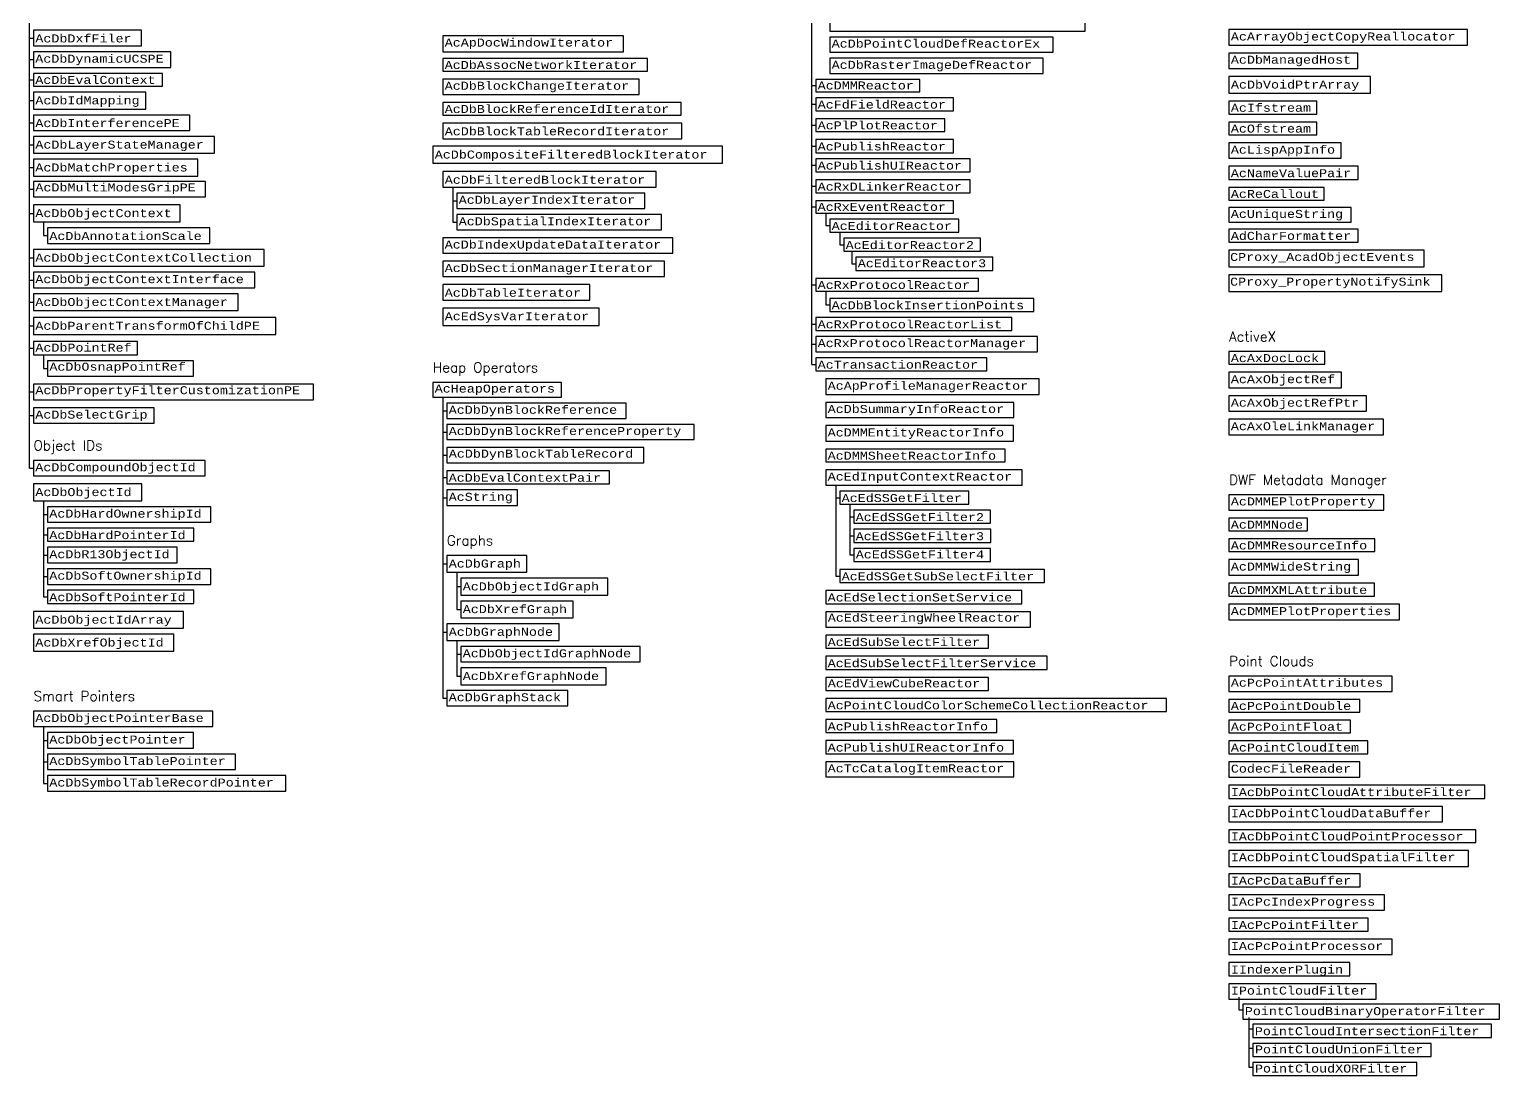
# Model space of a CAD drawing. Header units: inches. Extents: x 349 to 917, y -344 to 10.
# Drawn here: x 429 to 502.5, y -119.9 to -67.6 of the extents above; entities that cross this region are included whole.
import ezdxf

# ---------------------------------------------------------------- set-up
doc = ezdxf.new("R2010")
doc.units = ezdxf.units.IN
doc.header["$MEASUREMENT"] = 0
for name, color, linetype in [('ObjectARX 2009 Unmanaged classes', 7, 'Continuous'), ('ObjectARX 2010 Unmanaged classes', 7, 'Continuous'), ('Unmanaged classes', 7, 'Continuous'), ('Unmanaged classes w .NET Wrappers', 3, 'Continuous')]:
    doc.layers.add(name, color=color, linetype=linetype)
doc.styles.add('Categories', font='romanc.shx', dxfattribs={"height": 0.5})
doc.styles.get("Standard").update_dxf_attribs({"font": 'cour.ttf'})
doc.styles.add('Unmanaged', font='cour.ttf', dxfattribs={"height": 0.2})

msp = doc.modelspace()

# ---------------------------------------------------------------- linework, layer by layer
for p, q in [((428.968, -89.531), (428.968, -0.743)), ((468.078, -84.342), (468.078, -0.743)), ((428.968, -68.025), (429.168, -68.025)), ((428.968, -69.103), (429.168, -69.103)), ((428.968, -70.111), (429.168, -70.111)), ((468.078, -70.403), (468.278, -70.403)), ((468.078, -70.403), (468.278, -70.403)), ((468.078, -70.403), (468.278, -70.403)), ((428.968, -71.153), (429.168, -71.153)), ((468.078, -71.336), (468.278, -71.336)), ((428.968, -72.262), (429.168, -72.262)), ((468.078, -72.383), (468.278, -72.383)), ((428.968, -73.367), (429.168, -73.367)), ((468.078, -73.431), (468.278, -73.431)), ((428.968, -74.506), (429.168, -74.506)), ((468.078, -74.386), (468.278, -74.386)), ((428.968, -75.583), (429.168, -75.583)), ((450.134, -75.484), (450.134, -77.233)), ((468.078, -75.44), (468.278, -75.44)), ((450.134, -76.165), (450.334, -76.165)), ((428.968, -76.792), (429.168, -76.792)), ((468.078, -76.473), (468.278, -76.473)), ((468.778, -76.779), (468.778, -77.406)), ((429.668, -77.213), (429.668, -77.904)), ((450.134, -77.233), (450.334, -77.233)), ((468.778, -77.406), (468.978, -77.406)), ((469.478, -77.734), (469.478, -78.361)), ((429.668, -77.904), (429.868, -77.904)), ((469.478, -78.361), (469.678, -78.361)), ((428.968, -79.017), (429.168, -79.017)), ((470.078, -78.688), (470.078, -79.316)), ((470.078, -79.316), (470.278, -79.316)), ((428.968, -80.126), (429.168, -80.126)), ((468.078, -80.363), (468.278, -80.363)), ((468.778, -80.683), (468.778, -81.371)), ((428.968, -81.235), (429.168, -81.235)), ((468.778, -81.371), (468.978, -81.371)), ((428.968, -82.422), (429.168, -82.422)), ((468.078, -82.326), (468.278, -82.326)), ((428.968, -83.532), (429.168, -83.532)), ((468.078, -83.334), (468.278, -83.334)), ((429.668, -83.86), (429.668, -84.548)), ((468.078, -84.342), (468.278, -84.342)), ((429.668, -84.548), (429.868, -84.548)), ((428.968, -85.723), (429.168, -85.723)), ((449.634, -85.985), (449.634, -101.039)), ((449.634, -86.666), (449.834, -86.666)), ((428.968, -86.898), (429.168, -86.898)), ((449.634, -87.727), (449.834, -87.727)), ((449.634, -88.888), (449.834, -88.888)), ((428.968, -89.531), (429.168, -89.531)), ((428.968, -89.531), (429.168, -89.531)), ((449.634, -89.996), (449.834, -89.996)), ((469.278, -90.382), (469.278, -94.928)), ((449.634, -91.011), (449.834, -91.011)), ((469.278, -91.009), (469.478, -91.009)), ((429.668, -91.161), (429.668, -95.97)), ((429.668, -91.849), (429.868, -91.849)), ((469.978, -91.337), (469.978, -93.874)), ((469.978, -91.964), (470.178, -91.964)), ((429.668, -92.864), (429.868, -92.864)), ((469.978, -92.919), (470.178, -92.919)), ((429.668, -93.879), (429.868, -93.879)), ((469.978, -93.874), (470.178, -93.874)), ((449.634, -94.316), (449.834, -94.316)), ((450.334, -94.734), (450.334, -96.594)), ((429.668, -94.955), (429.868, -94.955)), ((450.334, -95.455), (450.534, -95.455)), ((469.278, -94.928), (469.478, -94.928)), ((429.668, -95.97), (429.868, -95.97)), ((450.334, -96.594), (450.534, -96.594)), ((449.634, -97.73), (449.834, -97.73)), ((450.334, -98.148), (450.334, -99.941)), ((450.334, -98.835), (450.534, -98.835)), ((450.334, -99.941), (450.534, -99.941)), ((449.634, -101.039), (449.834, -101.039)), ((429.668, -102.458), (429.668, -105.296)), ((429.668, -103.145), (429.868, -103.145)), ((429.668, -104.221), (429.868, -104.221)), ((429.668, -105.296), (429.868, -105.296)), ((489.431, -115.99), (489.431, -116.617)), ((489.431, -116.617), (489.631, -116.617)), ((489.931, -116.994), (489.931, -119.482)), ((489.931, -117.572), (490.131, -117.572)), ((489.931, -118.527), (490.131, -118.527)), ((489.931, -119.482), (490.131, -119.482))]:
    msp.add_line(p, q)
for points in [[(468.978, -66.914), (468.978, -67.675), (481.738, -67.675), (481.738, -66.914)], [(488.931, -67.604), (488.931, -68.38), (500.851, -68.38), (500.851, -67.604)], [(429.168, -67.633), (429.168, -68.416), (434.574, -68.416), (434.574, -67.633)], [(449.634, -67.922), (449.634, -68.707), (458.661, -68.707), (458.661, -67.922)], [(468.978, -67.975), (468.978, -68.736), (480.152, -68.736), (480.152, -67.975)], [(429.168, -68.716), (429.168, -69.491), (436.031, -69.491), (436.031, -68.716)], [(449.634, -69.042), (449.634, -69.682), (459.873, -69.682), (459.873, -69.042)], [(468.978, -69.036), (468.978, -69.797), (479.637, -69.797), (479.637, -69.036)], [(488.931, -68.78), (488.931, -69.541), (495.378, -69.541), (495.378, -68.78)], [(429.168, -69.791), (429.168, -70.431), (435.615, -70.431), (435.615, -69.791)], [(449.634, -70.082), (449.634, -70.843), (459.453, -70.843), (459.453, -70.082)], [(468.278, -70.097), (468.278, -70.709), (473.474, -70.709), (473.474, -70.097)], [(488.931, -69.941), (488.931, -70.783), (496.002, -70.783), (496.002, -69.941)], [(429.168, -70.731), (429.168, -71.574), (434.79, -71.574), (434.79, -70.731)], [(449.634, -71.243), (449.634, -71.884), (461.554, -71.884), (461.554, -71.243)], [(468.278, -71.009), (468.278, -71.663), (475.155, -71.663), (475.155, -71.009)], [(488.931, -71.183), (488.931, -71.824), (493.323, -71.824), (493.323, -71.183)], [(429.168, -71.874), (429.168, -72.649), (436.982, -72.649), (436.982, -71.874)], [(449.634, -72.284), (449.634, -73.059), (461.574, -73.059), (461.574, -72.284)], [(468.278, -72.063), (468.278, -72.704), (474.735, -72.704), (474.735, -72.063)], [(488.931, -72.224), (488.931, -72.864), (493.323, -72.864), (493.323, -72.224)], [(429.168, -72.949), (429.168, -73.785), (438.213, -73.785), (438.213, -72.949)], [(449.135, -73.439), (449.135, -74.282), (463.616, -74.282), (463.616, -73.439)], [(468.278, -73.104), (468.278, -73.758), (475.155, -73.758), (475.155, -73.104)], [(488.931, -73.264), (488.931, -74.039), (494.538, -74.039), (494.538, -73.264)], [(429.168, -74.085), (429.168, -74.928), (437.384, -74.928), (437.384, -74.085)], [(468.278, -74.058), (468.278, -74.713), (475.996, -74.713), (475.996, -74.058)], [(449.634, -74.702), (449.634, -75.484), (460.3, -75.484), (460.3, -74.702)], [(488.931, -74.439), (488.931, -75.094), (495.389, -75.094), (495.389, -74.439)], [(429.168, -75.195), (429.168, -75.97), (437.769, -75.97), (437.769, -75.195)], [(468.278, -75.113), (468.278, -75.768), (475.996, -75.768), (475.996, -75.113)], [(488.931, -75.494), (488.931, -76.135), (493.698, -76.135), (493.698, -75.494)], [(429.168, -76.37), (429.168, -77.213), (436.497, -77.213), (436.497, -76.37)], [(450.334, -75.784), (450.334, -76.545), (459.733, -76.545), (459.733, -75.784)], [(468.278, -76.168), (468.278, -76.779), (475.155, -76.779), (475.155, -76.168)], [(450.334, -76.845), (450.334, -77.621), (460.573, -77.621), (460.573, -76.845)], [(468.978, -77.079), (468.978, -77.734), (475.435, -77.734), (475.435, -77.079)], [(488.931, -76.491), (488.931, -77.23), (495.043, -77.23), (495.043, -76.491)], [(429.868, -77.513), (429.868, -78.296), (437.989, -78.296), (437.989, -77.513)], [(488.931, -77.589), (488.931, -78.23), (495.389, -78.23), (495.389, -77.589)], [(429.168, -78.596), (429.168, -79.438), (440.7, -79.438), (440.7, -78.596)], [(449.634, -78.021), (449.634, -78.782), (461.134, -78.782), (461.134, -78.021)], [(469.678, -78.034), (469.678, -78.688), (476.51, -78.688), (476.51, -78.034)], [(488.931, -78.63), (488.931, -79.465), (498.681, -79.465), (498.681, -78.63)], [(449.634, -79.182), (449.634, -79.957), (460.714, -79.957), (460.714, -79.182)], [(470.278, -78.988), (470.278, -79.643), (477.125, -79.643), (477.125, -78.988)], [(429.168, -79.738), (429.168, -80.514), (440.233, -80.514), (440.233, -79.738)], [(468.278, -80.043), (468.278, -80.683), (476.416, -80.683), (476.416, -80.043)], [(488.931, -79.865), (488.931, -80.7), (499.572, -80.7), (499.572, -79.865)], [(429.168, -80.814), (429.168, -81.656), (439.411, -81.656), (439.411, -80.814)], [(449.634, -80.357), (449.634, -81.132), (456.985, -81.132), (456.985, -80.357)], [(449.634, -81.532), (449.634, -82.407), (457.456, -82.407), (457.456, -81.532)], [(468.978, -81.044), (468.978, -81.698), (479.185, -81.698), (479.185, -81.044)], [(429.168, -82.001), (429.168, -82.844), (441.285, -82.844), (441.285, -82.001)], [(468.278, -81.998), (468.278, -82.653), (478.086, -82.653), (478.086, -81.998)], [(468.278, -82.953), (468.278, -83.714), (479.357, -83.714), (479.357, -82.953)], [(429.168, -83.205), (429.168, -83.86), (434.365, -83.86), (434.365, -83.205)], [(488.931, -83.7), (488.931, -84.34), (493.728, -84.34), (493.728, -83.7)], [(429.868, -84.16), (429.868, -84.935), (437.166, -84.935), (437.166, -84.16)], [(468.278, -84.014), (468.278, -84.669), (476.836, -84.669), (476.836, -84.014)], [(449.134, -85.244), (449.134, -85.985), (455.56, -85.985), (455.56, -85.244)], [(468.778, -85.069), (468.778, -85.844), (479.437, -85.844), (479.437, -85.069)], [(488.931, -84.74), (488.931, -85.516), (494.549, -85.516), (494.549, -84.74)], [(429.168, -85.335), (429.168, -86.111), (443.174, -86.111), (443.174, -85.335)], [(488.931, -85.916), (488.931, -86.691), (495.809, -86.691), (495.809, -85.916)], [(429.168, -86.511), (429.168, -87.286), (435.205, -87.286), (435.205, -86.511)], [(449.834, -86.285), (449.834, -87.046), (458.798, -87.046), (458.798, -86.285)], [(468.778, -86.244), (468.778, -87.005), (478.176, -87.005), (478.176, -86.244)], [(449.834, -87.346), (449.834, -88.107), (462.195, -88.107), (462.195, -87.346)], [(468.778, -87.405), (468.778, -88.181), (478.166, -88.181), (478.166, -87.405)], [(488.931, -87.091), (488.931, -87.866), (496.649, -87.866), (496.649, -87.091)], [(449.834, -88.507), (449.834, -89.268), (459.681, -89.268), (459.681, -88.507)], [(468.778, -88.581), (468.778, -89.221), (477.746, -89.221), (477.746, -88.581)], [(429.168, -89.143), (429.168, -89.919), (437.754, -89.919), (437.754, -89.143)], [(429.168, -89.143), (429.168, -89.919), (437.754, -89.919), (437.754, -89.143)], [(468.778, -89.621), (468.778, -90.382), (478.596, -90.382), (478.596, -89.621)], [(429.168, -90.319), (429.168, -91.161), (434.588, -91.161), (434.588, -90.319)], [(449.834, -89.668), (449.834, -90.323), (457.972, -90.323), (457.972, -89.668)], [(449.834, -90.623), (449.834, -91.398), (453.363, -91.398), (453.363, -90.623)], [(469.478, -90.682), (469.478, -91.337), (475.935, -91.337), (475.935, -90.682)], [(488.931, -90.866), (488.931, -91.628), (496.671, -91.628), (496.671, -90.866)], [(429.868, -91.461), (429.868, -92.237), (438.034, -92.237), (438.034, -91.461)], [(470.178, -91.637), (470.178, -92.291), (477.01, -92.291), (477.01, -91.637)], [(429.868, -92.537), (429.868, -93.191), (437.194, -93.191), (437.194, -92.537)], [(470.178, -92.591), (470.178, -93.246), (477.025, -93.246), (477.025, -92.591)], [(488.931, -92.028), (488.931, -92.668), (492.853, -92.668), (492.853, -92.028)], [(488.931, -93.068), (488.931, -93.708), (496.219, -93.708), (496.219, -93.068)], [(429.868, -93.491), (429.868, -94.267), (436.354, -94.267), (436.354, -93.491)], [(449.834, -93.898), (449.834, -94.734), (453.827, -94.734), (453.827, -93.898)], [(470.178, -93.546), (470.178, -94.201), (477.01, -94.201), (477.01, -93.546)], [(429.868, -94.567), (429.868, -95.342), (438.034, -95.342), (438.034, -94.567)], [(469.478, -94.601), (469.478, -95.256), (479.717, -95.256), (479.717, -94.601)], [(488.931, -94.108), (488.931, -94.884), (495.401, -94.884), (495.401, -94.108)], [(450.534, -95.034), (450.534, -95.877), (457.891, -95.877), (457.891, -95.034)], [(488.931, -95.284), (488.931, -95.938), (496.214, -95.938), (496.214, -95.284)], [(429.868, -95.642), (429.868, -96.297), (437.194, -96.297), (437.194, -95.642)], [(450.534, -96.177), (450.534, -97.012), (456.153, -97.012), (456.153, -96.177)], [(468.778, -95.656), (468.778, -96.31), (478.582, -96.31), (478.582, -95.656)], [(429.168, -96.697), (429.168, -97.54), (436.674, -97.54), (436.674, -96.697)], [(468.778, -96.71), (468.778, -97.486), (479.017, -97.486), (479.017, -96.71)], [(488.931, -96.338), (488.931, -97.114), (497.458, -97.114), (497.458, -96.338)], [(449.834, -97.312), (449.834, -98.148), (455.443, -98.148), (455.443, -97.312)], [(429.168, -97.84), (429.168, -98.682), (436.189, -98.682), (436.189, -97.84)], [(450.534, -98.448), (450.534, -99.223), (459.498, -99.223), (459.498, -98.448)], [(468.778, -97.886), (468.778, -98.54), (476.916, -98.54), (476.916, -97.886)], [(468.778, -98.94), (468.778, -99.595), (479.842, -99.595), (479.842, -98.94)], [(450.534, -99.523), (450.534, -100.359), (457.804, -100.359), (457.804, -99.523)], [(488.931, -99.932), (488.931, -100.693), (497.083, -100.693), (497.083, -99.932)], [(449.834, -100.659), (449.834, -101.42), (455.891, -101.42), (455.891, -100.659)], [(468.778, -99.995), (468.778, -100.65), (476.916, -100.65), (476.916, -99.995)], [(468.778, -101.05), (468.778, -101.704), (485.805, -101.704), (485.805, -101.05)], [(488.931, -101.093), (488.931, -101.733), (495.478, -101.733), (495.478, -101.093)], [(429.168, -101.682), (429.168, -102.458), (438.132, -102.458), (438.132, -101.682)], [(468.778, -102.104), (468.778, -102.759), (477.326, -102.759), (477.326, -102.104)], [(488.931, -102.133), (488.931, -102.773), (495.012, -102.773), (495.012, -102.133)], [(429.868, -102.758), (429.868, -103.533), (437.166, -103.533), (437.166, -102.758)], [(468.778, -103.159), (468.778, -103.814), (478.166, -103.814), (478.166, -103.159)], [(488.931, -103.173), (488.931, -103.814), (495.869, -103.814), (495.869, -103.173)], [(429.868, -103.833), (429.868, -104.609), (439.267, -104.609), (439.267, -103.833)], [(468.778, -104.214), (468.778, -104.975), (478.176, -104.975), (478.176, -104.214)], [(488.931, -104.214), (488.931, -104.989), (495.477, -104.989), (495.477, -104.214)], [(429.868, -104.909), (429.868, -105.684), (441.788, -105.684), (441.788, -104.909)], [(488.931, -105.389), (488.931, -106.044), (501.715, -106.044), (501.715, -105.389)], [(488.931, -106.444), (488.931, -107.219), (499.61, -107.219), (499.61, -106.444)], [(488.931, -107.619), (488.931, -108.259), (501.272, -108.259), (501.272, -107.619)], [(488.931, -108.659), (488.931, -109.445), (500.903, -109.445), (500.903, -108.659)], [(488.931, -109.813), (488.931, -110.467), (495.498, -110.467), (495.498, -109.813)], [(488.931, -110.867), (488.931, -111.643), (496.714, -111.643), (496.714, -110.867)], [(488.931, -112.043), (488.931, -112.683), (495.884, -112.683), (495.884, -112.043)], [(488.931, -113.083), (488.931, -113.858), (497.09, -113.858), (497.09, -113.083)], [(488.931, -114.258), (488.931, -114.913), (494.975, -114.913), (494.975, -114.258)], [(488.931, -115.313), (488.931, -116.088), (496.282, -116.088), (496.282, -115.313)], [(489.631, -116.339), (489.631, -117.092), (502.46, -117.092), (502.46, -116.339)], [(490.131, -117.343), (490.131, -117.998), (502.047, -117.998), (502.047, -117.343)], [(490.131, -118.298), (490.131, -118.953), (499.045, -118.953), (499.045, -118.298)], [(490.131, -119.253), (490.131, -119.907), (498.317, -119.907), (498.317, -119.253)]]:
    msp.add_lwpolyline(points, close=True)

# ---------------------------------------------------------------- texts
at = {"color": 1, "char_height": 0.5, "attachment_point": 1, "style": 'Categories'}
for s, insert, width in [('ActiveX', (488.931, -82.7), 4.79624), ('Heap Operators', (449.134, -84.244), 6.42598), ('Object IDs', (429.168, -88.143), 5.41932), ('DWF Metadata Manager', (488.931, -89.864), 10.99971), ('Graphs', (449.834, -92.898), 4.77846), ('Point Clouds', (488.931, -98.929), 10.99971), ('Smart Pointers', (429.168, -100.682), 8.96376)]:
    msp.add_mtext(s, dxfattribs=dict(at, insert=insert, width=width))
at = {"layer": 'ObjectARX 2009 Unmanaged classes', "char_height": 0.4, "attachment_point": 1}
for s, insert in [('{\\Fcourier new;AcEditorReactor3}', (470.378, -79.088)), ('{\\Fcourier new;AcDbPointRef}', (429.268, -83.305)), ('{\\Fcourier new;AcDbOsnapPointRef}', (429.968, -84.26)), ('{\\Fcourier new;AcDbPropertyFilterCustomizationPE}', (429.268, -85.435)), ('{\\Fcourier new;AcDbDynBlockTableRecord}', (449.934, -88.607)), ('{\\Fcourier new;AcEdSSGetFilter4}', (470.278, -93.646)), ('{\\Fcourier new;AcEdSteeringWheelReactor}', (468.878, -96.81)), ('{\\Fcourier new;AcEdViewCubeReactor}', (468.878, -100.095)), ('{\\Fcourier new|c0;PointCloudUnionFilter}', (490.231, -118.398)), ('{\\Fcourier new|c0;PointCloudXORFilter}', (490.231, -119.353))]:
    msp.add_mtext(s, dxfattribs=dict(at, insert=insert))
at = {"layer": 'ObjectARX 2010 Unmanaged classes', "style": 'Unmanaged'}
for s, p in [('AcDbAssocNetworkIterator', (449.729, -69.571)), ('AcDbCompoundObjectId', (429.263, -89.687))]:
    msp.add_text(s, height=0.4, dxfattribs=at).set_placement(p)
at = {"layer": 'Unmanaged classes', "style": 'Unmanaged'}
for s, p in [('AcApDocWindowIterator', (449.729, -68.451)), ('AcDbPointCloudDefReactorEx', (469.072, -68.504)), ('AcArrayObjectCopyReallocator', (489.026, -68.148)), ('AcDbDynamicUCSPE', (429.263, -69.259)), ('AcDbManagedHost', (489.026, -69.309)), ('AcDbRasterImageDefReactor', (469.072, -69.565)), ('AcDbEvalContext', (429.263, -70.32)), ('AcDbBlockChangeIterator', (449.729, -70.612)), ('AcDMMReactor', (468.372, -70.597)), ('AcFdFieldReactor', (468.372, -71.552)), ('AcIfstream', (489.026, -71.712)), ('AcDbBlockReferenceIdIterator', (449.729, -71.773)), ('AcPlPlotReactor', (468.372, -72.592)), ('AcOfstream', (489.026, -72.753)), ('AcPublishReactor', (468.372, -73.647)), ('AcLispAppInfo', (489.026, -73.808)), ('AcPublishUIReactor', (468.372, -74.602)), ('AcNameValuePair', (489.026, -74.983)), ('AcRxDLinkerReactor', (468.372, -75.656)), ('AcReCallout', (489.026, -76.023)), ('AcDbLayerIndexIterator', (450.429, -76.313)), ('AcRxEventReactor', (468.372, -76.668)), ('AcDbSpatialIndexIterator', (450.429, -77.389)), ('AcEditorReactor', (469.072, -77.622)), ('AdCharFormatter', (489.026, -78.118)), ('AcDbIndexUpdateDataIterator', (449.729, -78.55)), ('AcEditorReactor2', (469.772, -78.577)), ('AcDbSectionManagerIterator', (449.729, -79.725)), ('CProxy_AcadObjectEvents', (488.988, -79.173)), ('AcDbObjectContextInterface', (429.263, -80.282)), ('CProxy_PropertyNotifySink', (488.988, -80.408)), ('AcRxProtocolReactor', (468.372, -80.572)), ('AcDbBlockInsertionPoints', (469.072, -81.587)), ('AcDbParentTransformOfChildPE', (429.266, -82.613)), ('AcRxProtocolReactorList', (468.372, -82.542)), ('AcRxProtocolReactorManager', (468.372, -83.482)), ('AcTransactionReactor', (468.372, -84.558)), ('AcAxDocLock', (489.026, -84.229)), ('AcApProfileManagerReactor', (468.872, -85.612)), ('AcAxObjectRef', (489.026, -85.284)), ('AcHeapOperators', (449.229, -85.753)), ('AcDbSelectGrip', (429.263, -87.054)), ('AcDbDynBlockReference', (449.929, -86.814)), ('AcDbSummaryInfoReactor', (468.872, -86.773)), ('AcAxObjectRefPtr', (489.026, -86.459)), ('AcDbDynBlockReferenceProperty', (449.929, -87.875)), ('AcAxOleLinkManager', (489.026, -87.635)), ('AcDMMEntityReactorInfo', (468.872, -87.949)), ('AcDMMSheetReactorInfo', (468.872, -89.11)), ('AcDbEvalContextPair', (449.929, -90.212)), ('AcEdInputContextReactor', (468.872, -90.15)), ('AcString', (449.929, -91.166)), ('AcEdSSGetFilter', (469.572, -91.225)), ('AcDMMEPlotProperty', (489.026, -91.396)), ('AcDbHardOwnershipId', (429.963, -92.005)), ('AcEdSSGetFilter2', (470.272, -92.18)), ('AcDMMNode', (489.026, -92.557)), ('AcDbHardPointerId', (429.963, -93.08)), ('AcEdSSGetFilter3', (470.272, -93.135)), ('AcDMMResourceInfo', (489.026, -93.597)), ('AcDbR13ObjectId', (429.963, -94.035)), ('AcDbSoftOwnershipId', (429.963, -95.11)), ('AcEdSSGetSubSelectFilter', (469.572, -95.144)), ('AcDMMWideString', (489.026, -94.652)), ('AcDMMXMLAttribute', (489.026, -95.827)), ('AcDbSoftPointerId', (429.963, -96.186)), ('AcEdSelectionSetService', (468.872, -96.199)), ('AcDMMEPlotProperties', (489.026, -96.882)), ('AcEdSubSelectFilter', (468.872, -98.429)), ('AcDbObjectIdGraphNode', (450.629, -98.991)), ('AcEdSubSelectFilterService', (468.872, -99.484)), ('AcPcPointAttributes', (489.026, -100.461)), ('AcDbGraphStack', (449.929, -101.188)), ('AcPointCloudColorSchemeCollectionReactor', (468.872, -101.593)), ('AcPcPointDouble', (489.026, -101.622)), ('AcDbObjectPointerBase', (429.263, -102.226)), ('AcDbObjectPointer', (429.963, -103.301)), ('AcPublishReactorInfo', (468.872, -102.648)), ('AcPcPointFloat', (489.026, -102.662)), ('AcPublishUIReactorInfo', (468.872, -103.703)), ('AcPointCloudItem', (489.026, -103.702)), ('AcDbSymbolTablePointer', (429.963, -104.377)), ('AcTcCatalogItemReactor', (468.872, -104.743)), ('CodecFileReader', (489.026, -104.757)), ('AcDbSymbolTableRecordPointer', (429.963, -105.452)), ('IAcDbPointCloudAttributeFilter', (489.026, -105.932)), ('IAcDbPointCloudDataBuffer', (489.026, -106.987)), ('IAcDbPointCloudPointProcessor', (489.026, -108.148)), ('IAcDbPointCloudSpatialFilter', (489.026, -109.189)), ('IAcPcDataBuffer', (489.026, -110.356)), ('IAcPcIndexProgress', (489.026, -111.411)), ('IAcPcPointFilter', (489.026, -112.572)), ('IAcPcPointProcessor', (489.026, -113.626)), ('IIndexerPlugin', (489.026, -114.802)), ('IPointCloudFilter', (489.026, -115.856)), ('PointCloudBinaryOperatorFilter', (489.726, -116.883)), ('PointCloudIntersectionFilter', (490.226, -117.887))]:
    msp.add_text(s, height=0.4, dxfattribs=at).set_placement(p)
at = {"layer": 'Unmanaged classes w .NET Wrappers', "style": 'Unmanaged'}
for s, p in [('AcDbDxfFiler', (429.266, -68.245)), ('AcDbVoidPtrArray', (489.029, -70.552)), ('AcDbIdMapping', (429.266, -71.343)), ('AcDbInterferencePE', (429.266, -72.479)), ('AcDbBlockTableRecordIterator', (449.731, -72.888)), ('AcDbLayerStateManager', (429.266, -73.554)), ('AcDbCompositeFilteredBlockIterator', (449.232, -74.051)), ('AcDbMatchProperties', (429.266, -74.697)), ('AcDbFilteredBlockIterator', (449.731, -75.313)), ('AcDbObjectContext', (429.266, -76.982)), ('AcUniqueString', (489.026, -77.02)), ('AcDbAnnotationScale', (429.966, -78.125)), ('AcDbObjectContextCollection', (429.266, -79.207)), ('AcDbTableIterator', (449.731, -80.962)), ('AcDbObjectContextManager', (429.266, -81.425)), ('AcEdSysVarIterator', (449.731, -82.137)), ('AcDbObjectId', (429.266, -90.93)), ('AcDbGraph', (449.931, -94.503)), ('AcDbObjectIdGraph', (450.631, -95.646)), ('AcDbObjectIdArray', (429.266, -97.309)), ('AcDbXrefGraph', (450.631, -96.781)), ('AcDbGraphNode', (449.931, -97.917)), ('AcDbXrefObjectId', (429.266, -98.451)), ('AcDbXrefGraphNode', (450.631, -100.128))]:
    msp.add_text(s, height=0.4, dxfattribs=at).set_placement(p)
at = {"layer": 'Unmanaged classes w .NET Wrappers', "insert": (429.268, -75.295), "char_height": 0.4, "attachment_point": 1, "style": 'Unmanaged'}
msp.add_mtext('{\\Fcourier new|c0;AcDbMultiModesGripPE}', dxfattribs=at)

doc.saveas('drawing.dxf')
